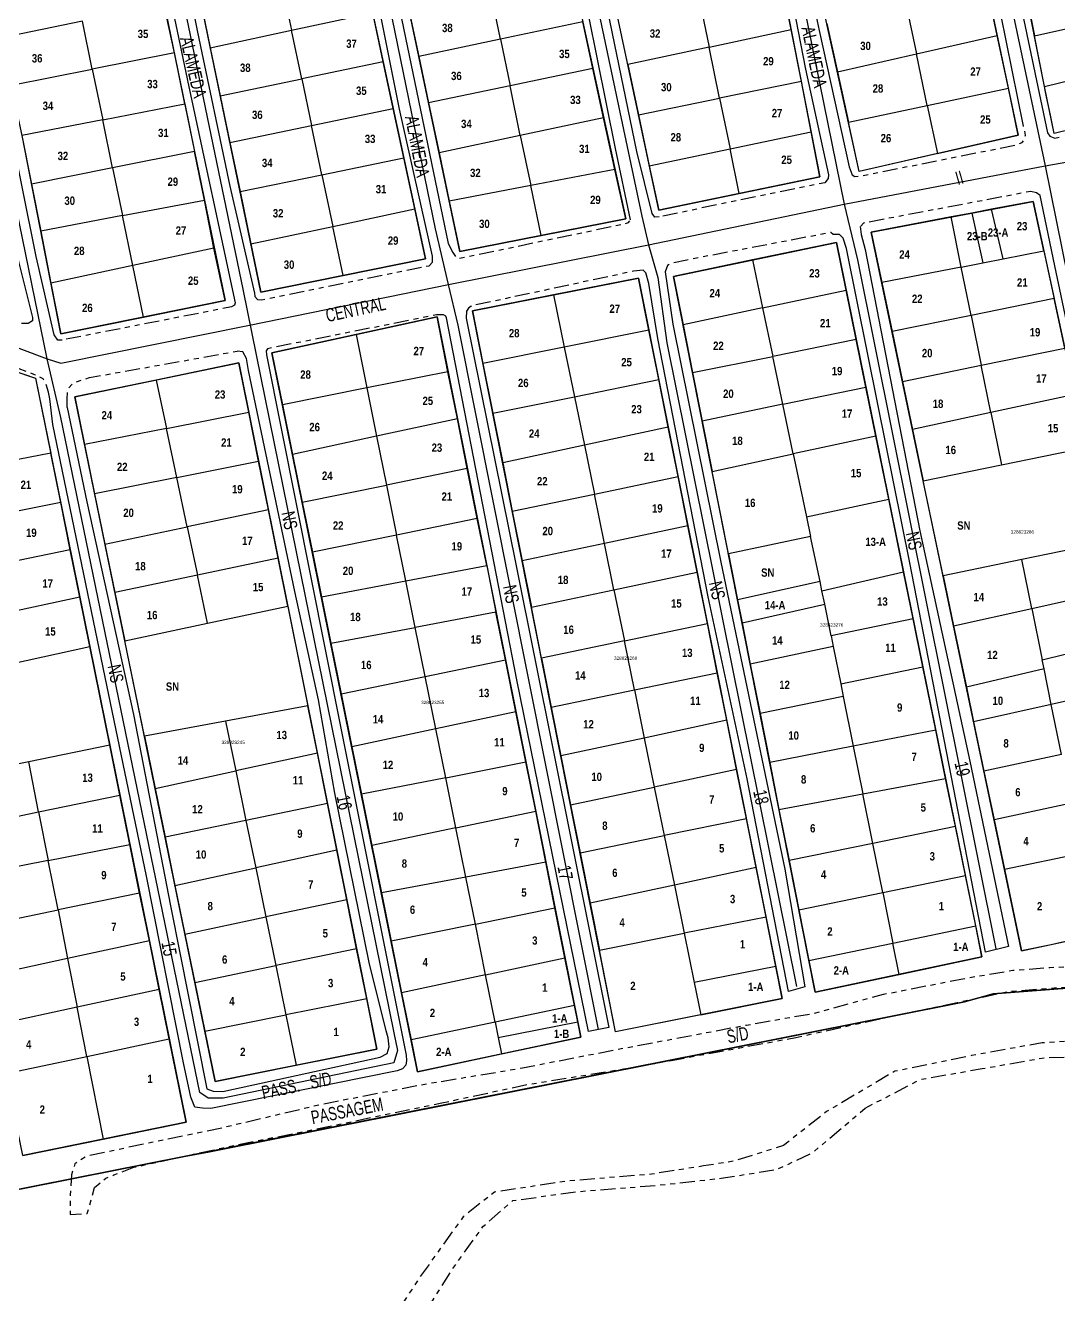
# Model space of a CAD drawing. Extents: x 205316 to 208372, y 4848714 to 4853250.
# Drawn here: x 206625.4 to 206936, y 4852137.1 to 4852518.7 of the extents above; entities that cross this region are included whole.
import ezdxf
from ezdxf.enums import TextEntityAlignment as Align

# ---------------------------------------------------------------- set-up
doc = ezdxf.new("R2010")
doc.units = 0
doc.header["$LTSCALE"] = 1.5
doc.header["$MEASUREMENT"] = 0
doc.linetypes.add('TRACO_25', pattern=[8, 3, -1, 1, -1, 1, -1])
for name, color, linetype in [('CD-MALHA-LOTES', 40, 'CONTINUOUS'), ('CD_TXT_QUADRA', 7, 'CONTINUOUS'), ('RU-QUADRAS', 6, 'CONTINUOUS'), ('SV-EIXO-RUA-N-PAV', 6, 'CONTINUOUS'), ('SV-EIXO-RUA-PAV', 20, 'CONTINUOUS'), ('SV-RUA-NAO-PAV-S-GUIA-C-GUIA', 7, 'CONTINUOUS'), ('SV-RUA-PAVIM-S-GUIA-C-GUIA', 7, 'CONTINUOUS'), ('SV-TXT-RUA-N-PAV-S-GUIA-C-GUIA', 7, 'CONTINUOUS'), ('SV-TXT-RUA-PAV-S-GUIA-C-GUIA', 7, 'CONTINUOUS'), ('Th_NmrPort', 7, 'CONTINUOUS')]:
    doc.layers.add(name, color=color, linetype=linetype)
doc.styles.add('ARIAL', font='arial.ttf')
doc.styles.add('ROMANS', font='arial.ttf', dxfattribs={"height": 0.2})
doc.styles.get("Standard").update_dxf_attribs({"font": 'swisscbo.ttf'})

msp = doc.modelspace()

# ---------------------------------------------------------------- linework, layer by layer
at = {"layer": 'CD-MALHA-LOTES', "linetype": 'Continuous'}
for p, q in [((206702.18, 4852532.32), (206705.38, 4852517.18)), ((206855.59, 4852517.44), (206852.59, 4852532.74)), ((206925.66, 4852530.98), (206928.75, 4852515.54)), ((206677.8, 4852527.23), (206680.98, 4852511.89)), ((206768.2, 4852514.49), (206765.1, 4852529.46)), ((206827.74, 4852527.5), (206830.91, 4852512.14)), ((206917.55, 4852515.64), (206914.65, 4852529.4)), ((206670.17, 4852510.36), (206667.01, 4852525.01)), ((206705.38, 4852517.18), (206729.79, 4852522.47)), ((206732.97, 4852507.68), (206729.79, 4852522.47)), ((206740.5, 4852524.26), (206743.65, 4852509.31)), ((206806.46, 4852506.89), (206803.18, 4852522.32)), ((206890.29, 4852524.27), (206893.27, 4852510.12)), ((206642.52, 4852519.91), (206618.26, 4852514.9)), ((206645.5, 4852505.48), (206642.52, 4852519.91)), ((206792.96, 4852519.73), (206768.2, 4852514.49)), ((206796.01, 4852505.69), (206792.96, 4852519.73)), ((206866.33, 4852519.23), (206869.51, 4852504.72)), ((206928.75, 4852515.54), (206953.23, 4852521.03)), ((206680.98, 4852511.89), (206705.38, 4852517.18)), ((206708.45, 4852502.59), (206705.38, 4852517.18)), ((206768.2, 4852514.49), (206743.65, 4852509.31)), ((206768.2, 4852514.49), (206771.09, 4852500.51)), ((206830.91, 4852512.14), (206855.59, 4852517.44)), ((206858.66, 4852501.75), (206855.59, 4852517.44)), ((206893.27, 4852510.12), (206917.55, 4852515.64)), ((206920.9, 4852499.79), (206917.55, 4852515.64)), ((206931.81, 4852500.3), (206928.75, 4852515.54)), ((206680.98, 4852511.89), (206683.96, 4852497.51)), ((206830.91, 4852512.14), (206806.46, 4852506.89)), ((206834.08, 4852496.76), (206830.91, 4852512.14)), ((206670.17, 4852510.36), (206645.5, 4852505.48)), ((206673.29, 4852495.11), (206670.17, 4852510.36)), ((206732.97, 4852507.68), (206708.45, 4852502.59)), ((206735.99, 4852493.66), (206732.97, 4852507.68)), ((206743.65, 4852509.31), (206746.58, 4852495.41)), ((206806.46, 4852506.89), (206809.66, 4852491.81)), ((206869.51, 4852504.72), (206893.27, 4852510.12)), ((206896.54, 4852494.59), (206893.27, 4852510.12)), ((206621.23, 4852500.67), (206645.5, 4852505.48)), ((206645.5, 4852505.48), (206648.63, 4852490.3)), ((206796.01, 4852505.69), (206771.09, 4852500.51)), ((206799.23, 4852490.88), (206796.01, 4852505.69)), ((206869.51, 4852504.72), (206872.84, 4852489.53)), ((206931.81, 4852500.3), (206955.51, 4852506.05)), ((206683.96, 4852497.51), (206708.45, 4852502.59)), ((206708.45, 4852502.59), (206711.41, 4852488.56)), ((206771.09, 4852500.51), (206746.58, 4852495.41)), ((206774.18, 4852485.54), (206771.09, 4852500.51)), ((206858.66, 4852501.75), (206834.08, 4852496.76)), ((206861.61, 4852486.7), (206858.66, 4852501.75)), ((206896.54, 4852494.59), (206920.9, 4852499.79)), ((206923.88, 4852485.66), (206920.9, 4852499.79)), ((206934.65, 4852486.12), (206931.81, 4852500.3)), ((206683.96, 4852497.51), (206686.87, 4852483.46)), ((206746.58, 4852495.41), (206749.75, 4852480.34)), ((206809.66, 4852491.81), (206834.08, 4852496.76)), ((206834.08, 4852496.76), (206837.22, 4852481.55)), ((206648.63, 4852490.3), (206673.29, 4852495.11)), ((206673.29, 4852495.11), (206676.23, 4852480.78)), ((206711.41, 4852488.56), (206735.99, 4852493.66)), ((206739.17, 4852478.84), (206735.99, 4852493.66)), ((206809.66, 4852491.81), (206812.94, 4852476.43)), ((206872.84, 4852489.53), (206896.54, 4852494.59)), ((206896.54, 4852494.59), (206899.59, 4852480.11)), ((206648.63, 4852490.3), (206624.33, 4852485.56)), ((206651.61, 4852475.85), (206648.63, 4852490.3)), ((206686.87, 4852483.46), (206711.41, 4852488.56)), ((206714.53, 4852473.76), (206711.41, 4852488.56)), ((206799.23, 4852490.88), (206774.18, 4852485.54)), ((206802.61, 4852475.36), (206799.23, 4852490.88)), ((206876.08, 4852474.74), (206872.84, 4852489.53)), ((206955.55, 4852491.26), (206934.65, 4852486.12)), ((206624.33, 4852485.56), (206627.23, 4852470.96)), ((206774.18, 4852485.54), (206749.75, 4852480.34)), ((206774.18, 4852485.54), (206777.29, 4852470.5)), ((206837.22, 4852481.55), (206861.61, 4852486.7)), ((206864.27, 4852473.15), (206861.61, 4852486.7)), ((206899.59, 4852480.11), (206923.88, 4852485.66)), ((206676.23, 4852480.78), (206651.61, 4852475.85)), ((206679.23, 4852466.15), (206676.23, 4852480.78)), ((206686.87, 4852483.46), (206689.93, 4852468.68)), ((206749.75, 4852480.34), (206752.82, 4852465.79)), ((206812.94, 4852476.43), (206837.22, 4852481.55)), ((206839.98, 4852468.12), (206837.22, 4852481.55)), ((206899.59, 4852480.11), (206876.08, 4852474.74)), ((206714.53, 4852473.76), (206739.17, 4852478.84)), ((206742.48, 4852463.47), (206739.17, 4852478.84)), ((206812.94, 4852476.43), (206815.77, 4852463.1)), ((206651.61, 4852475.85), (206627.23, 4852470.96)), ((206651.61, 4852475.85), (206654.58, 4852461.45)), ((206689.93, 4852468.68), (206714.53, 4852473.76)), ((206714.53, 4852473.76), (206717.81, 4852458.2)), ((206802.61, 4852475.36), (206777.29, 4852470.5)), ((206805.85, 4852460.46), (206802.61, 4852475.36)), ((206839.98, 4852468.12), (206864.27, 4852473.15)), ((206627.23, 4852470.96), (206630.01, 4852456.77)), ((206689.93, 4852468.68), (206693.19, 4852452.94)), ((206777.29, 4852470.5), (206752.82, 4852465.79)), ((206780.4, 4852455.45), (206777.29, 4852470.5)), ((206654.58, 4852461.45), (206679.23, 4852466.15)), ((206682.08, 4852451.72), (206679.23, 4852466.15)), ((206752.82, 4852465.79), (206756.01, 4852450.65)), ((206815.77, 4852463.1), (206839.98, 4852468.12)), ((206928.38, 4852465.74), (206915.85, 4852463.37)), ((206931.58, 4852450.86), (206928.38, 4852465.74)), ((206654.58, 4852461.45), (206630.01, 4852456.77)), ((206657.67, 4852446.5), (206654.58, 4852461.45)), ((206717.81, 4852458.2), (206742.48, 4852463.47)), ((206745.7, 4852448.51), (206742.48, 4852463.47)), ((206903.67, 4852461.06), (206879.68, 4852456.51)), ((206909.9, 4852462.24), (206903.67, 4852461.06)), ((206906.74, 4852445.99), (206903.67, 4852461.06)), ((206915.85, 4852463.37), (206909.9, 4852462.24)), ((206909.9, 4852462.24), (206913.25, 4852447.27)), ((206919.36, 4852448.47), (206915.85, 4852463.37)), ((206693.19, 4852452.94), (206717.81, 4852458.2)), ((206720.91, 4852443.46), (206717.81, 4852458.2)), ((206780.4, 4852455.45), (206805.85, 4852460.46)), ((206630.01, 4852456.77), (206633.06, 4852441.17)), ((206756.01, 4852450.65), (206780.4, 4852455.45)), ((206869.24, 4852453.38), (206843.97, 4852448.14)), ((206872.15, 4852439.08), (206869.24, 4852453.38)), ((206879.68, 4852456.51), (206882.86, 4852441.31)), ((206682.08, 4852451.72), (206657.67, 4852446.5)), ((206685.42, 4852435.94), (206682.08, 4852451.72)), ((206693.19, 4852452.94), (206696.2, 4852438.43)), ((206919.36, 4852448.47), (206931.58, 4852450.86)), ((206931.58, 4852450.86), (206934.66, 4852436.55)), ((206657.67, 4852446.5), (206633.06, 4852441.17)), ((206660.88, 4852430.96), (206657.67, 4852446.5)), ((206720.91, 4852443.46), (206745.7, 4852448.51)), ((206843.97, 4852448.14), (206820.23, 4852443.21)), ((206843.97, 4852448.14), (206847, 4852433.72)), ((206906.74, 4852445.99), (206882.86, 4852441.31)), ((206906.74, 4852445.99), (206913.25, 4852447.27)), ((206909.69, 4852431.48), (206906.74, 4852445.99)), ((206913.25, 4852447.27), (206919.36, 4852448.47)), ((206696.2, 4852438.43), (206720.91, 4852443.46)), ((206809.68, 4852442.66), (206784.18, 4852437.66)), ((206812.81, 4852426.99), (206809.68, 4852442.66)), ((206820.23, 4852443.21), (206823.11, 4852428.63)), ((206633.06, 4852441.17), (206636.04, 4852425.93)), ((206847, 4852433.72), (206872.15, 4852439.08)), ((206875.18, 4852424.19), (206872.15, 4852439.08)), ((206882.86, 4852441.31), (206885.92, 4852426.65)), ((206660.88, 4852430.96), (206685.42, 4852435.94)), ((206784.18, 4852437.66), (206759.8, 4852432.88)), ((206784.18, 4852437.66), (206787.4, 4852421.92)), ((206934.66, 4852436.55), (206909.69, 4852431.48)), ((206937.87, 4852421.62), (206934.66, 4852436.55)), ((206636.04, 4852425.93), (206660.88, 4852430.96)), ((206749.14, 4852431.01), (206724.79, 4852425.7)), ((206752.43, 4852414.53), (206749.14, 4852431.01)), ((206759.8, 4852432.88), (206762.95, 4852417.04)), ((206847, 4852433.72), (206823.11, 4852428.63)), ((206847, 4852433.72), (206850.06, 4852419.14)), ((206909.69, 4852431.48), (206885.92, 4852426.65)), ((206909.69, 4852431.48), (206912.75, 4852416.46)), ((206812.81, 4852426.99), (206787.4, 4852421.92)), ((206815.77, 4852412.17), (206812.81, 4852426.99)), ((206823.11, 4852428.63), (206825.95, 4852414.29)), ((206885.92, 4852426.65), (206889.07, 4852411.6)), ((206724.79, 4852425.7), (206699.5, 4852420.18)), ((206724.79, 4852425.7), (206728.04, 4852409.66)), ((206875.18, 4852424.19), (206850.06, 4852419.14)), ((206878.09, 4852409.92), (206875.18, 4852424.19)), ((206601.03, 4852421.83), (206628.45, 4852412.57)), ((206699.5, 4852420.18), (206702.66, 4852404.59)), ((206787.4, 4852421.92), (206762.95, 4852417.04)), ((206787.4, 4852421.92), (206790.45, 4852407.02)), ((206825.95, 4852414.29), (206850.06, 4852419.14)), ((206853.09, 4852404.73), (206850.06, 4852419.14)), ((206912.75, 4852416.46), (206937.87, 4852421.62)), ((206689.56, 4852417.2), (206664.73, 4852412.04)), ((206692.54, 4852402.37), (206689.56, 4852417.2)), ((206762.95, 4852417.04), (206765.93, 4852402.03)), ((206889.07, 4852411.6), (206912.75, 4852416.46)), ((206915.64, 4852402.26), (206912.75, 4852416.46)), ((206628.45, 4852412.57), (206633, 4852390.08)), ((206664.73, 4852412.04), (206640.21, 4852406.94)), ((206664.73, 4852412.04), (206667.79, 4852397.51)), ((206752.43, 4852414.53), (206728.04, 4852409.66)), ((206755.26, 4852400.32), (206752.43, 4852414.53)), ((206790.45, 4852407.02), (206815.77, 4852412.17)), ((206818.63, 4852397.86), (206815.77, 4852412.17)), ((206825.95, 4852414.29), (206828.84, 4852399.69)), ((206889.07, 4852411.6), (206892.09, 4852397.15)), ((206728.04, 4852409.66), (206702.66, 4852404.59)), ((206728.04, 4852409.66), (206730.98, 4852395.12)), ((206853.09, 4852404.73), (206878.09, 4852409.92)), ((206881.09, 4852395.18), (206878.09, 4852409.92)), ((206940.86, 4852407.73), (206915.64, 4852402.26)), ((206640.21, 4852406.94), (206643.14, 4852392.66)), ((206702.66, 4852404.59), (206705.68, 4852389.69)), ((206765.93, 4852402.03), (206790.45, 4852407.02)), ((206790.45, 4852407.02), (206793.44, 4852392.43)), ((206853.09, 4852404.73), (206828.84, 4852399.69)), ((206856.23, 4852389.8), (206853.09, 4852404.73)), ((206667.79, 4852397.51), (206692.54, 4852402.37)), ((206695.5, 4852387.64), (206692.54, 4852402.37)), ((206755.26, 4852400.32), (206730.98, 4852395.12)), ((206758.24, 4852385.39), (206755.26, 4852400.32)), ((206765.93, 4852402.03), (206768.88, 4852387.13)), ((206915.64, 4852402.26), (206892.09, 4852397.15)), ((206915.64, 4852402.26), (206918.84, 4852386.54)), ((206667.79, 4852397.51), (206643.14, 4852392.66)), ((206670.91, 4852382.72), (206667.79, 4852397.51)), ((206818.63, 4852397.86), (206793.44, 4852392.43)), ((206821.59, 4852383.01), (206818.63, 4852397.86)), ((206828.84, 4852399.69), (206831.84, 4852384.52)), ((206892.09, 4852397.15), (206895.32, 4852381.71)), ((206643.14, 4852392.66), (206646.19, 4852377.78)), ((206730.98, 4852395.12), (206705.68, 4852389.69)), ((206730.98, 4852395.12), (206733.95, 4852380.46)), ((206793.44, 4852392.43), (206768.88, 4852387.13)), ((206793.44, 4852392.43), (206796.44, 4852377.75)), ((206881.09, 4852395.18), (206856.23, 4852389.8)), ((206884.95, 4852376.23), (206881.09, 4852395.18)), ((206633, 4852390.08), (206608.53, 4852385.25)), ((206636, 4852375.21), (206633, 4852390.08)), ((206705.68, 4852389.69), (206708.59, 4852375.32)), ((206831.84, 4852384.52), (206856.23, 4852389.8)), ((206856.23, 4852389.8), (206860.2, 4852370.88)), ((206918.84, 4852386.54), (206944.29, 4852391.77)), ((206670.91, 4852382.72), (206695.5, 4852387.64)), ((206698.43, 4852373.06), (206695.5, 4852387.64)), ((206758.24, 4852385.39), (206733.95, 4852380.46)), ((206761.24, 4852370.36), (206758.24, 4852385.39)), ((206768.88, 4852387.13), (206771.77, 4852372.59)), ((206836.74, 4852359.78), (206831.84, 4852384.52)), ((206895.32, 4852381.71), (206918.84, 4852386.54)), ((206670.91, 4852382.72), (206646.19, 4852377.78)), ((206674.03, 4852367.93), (206670.91, 4852382.72)), ((206796.44, 4852377.75), (206821.59, 4852383.01)), ((206824.54, 4852368.24), (206821.59, 4852383.01)), ((206901.27, 4852353.22), (206895.32, 4852381.71)), ((206646.19, 4852377.78), (206649.28, 4852362.73)), ((206708.59, 4852375.32), (206733.95, 4852380.46)), ((206733.95, 4852380.46), (206736.99, 4852365.42)), ((206771.77, 4852372.59), (206796.44, 4852377.75)), ((206799.47, 4852362.94), (206796.44, 4852377.75)), ((206636, 4852375.21), (206611.59, 4852370.35)), ((206638.89, 4852360.94), (206636, 4852375.21)), ((206708.59, 4852375.32), (206711.65, 4852360.25)), ((206860.2, 4852370.88), (206884.95, 4852376.23)), ((206889.41, 4852354.34), (206884.95, 4852376.23)), ((206698.43, 4852373.06), (206674.03, 4852367.93)), ((206701.37, 4852358.46), (206698.43, 4852373.06)), ((206761.24, 4852370.36), (206736.99, 4852365.42)), ((206764.06, 4852356.27), (206761.24, 4852370.36)), ((206771.77, 4852372.59), (206774.73, 4852357.71)), ((206860.2, 4852370.88), (206861.44, 4852364.99)), ((206649.28, 4852362.73), (206674.03, 4852367.93)), ((206674.03, 4852367.93), (206677.1, 4852353.36)), ((206824.54, 4852368.24), (206799.47, 4852362.94)), ((206827.34, 4852354.23), (206824.54, 4852368.24)), ((206649.28, 4852362.73), (206652.28, 4852348.13)), ((206736.99, 4852365.42), (206711.65, 4852360.25)), ((206739.78, 4852351.65), (206736.99, 4852365.42)), ((206799.47, 4852362.94), (206774.73, 4852357.71)), ((206802.33, 4852348.98), (206799.47, 4852362.94)), ((206861.44, 4852364.99), (206836.74, 4852359.78)), ((206864.28, 4852351.49), (206861.44, 4852364.99)), ((206950.42, 4852363.28), (206924.94, 4852358.06)), ((206638.89, 4852360.94), (206614.52, 4852356.03)), ((206641.76, 4852346.72), (206638.89, 4852360.94)), ((206701.37, 4852358.46), (206677.1, 4852353.36)), ((206704.27, 4852344.06), (206701.37, 4852358.46)), ((206711.65, 4852360.25), (206714.37, 4852346.82)), ((206836.74, 4852359.78), (206839.46, 4852345.99)), ((206924.94, 4852358.06), (206901.27, 4852353.22)), ((206927.93, 4852343.39), (206924.94, 4852358.06)), ((206739.78, 4852351.65), (206764.06, 4852356.27)), ((206764.06, 4852356.27), (206766.86, 4852342.22)), ((206774.73, 4852357.71), (206777.49, 4852343.77)), ((206802.33, 4852348.98), (206827.34, 4852354.23)), ((206830.41, 4852338.87), (206827.34, 4852354.23)), ((206864.87, 4852348.67), (206889.41, 4852354.34)), ((206892.28, 4852340.25), (206889.41, 4852354.34)), ((206677.1, 4852353.36), (206652.28, 4852348.13)), ((206680.15, 4852338.9), (206677.1, 4852353.36)), ((206714.37, 4852346.82), (206739.78, 4852351.65)), ((206742.61, 4852337.67), (206739.78, 4852351.65)), ((206864.28, 4852351.49), (206839.46, 4852345.99)), ((206864.87, 4852348.67), (206864.28, 4852351.49)), ((206901.27, 4852353.22), (206904.42, 4852338.18)), ((206641.76, 4852346.72), (206617.49, 4852341.56)), ((206644.76, 4852331.89), (206641.76, 4852346.72)), ((206652.28, 4852348.13), (206655.26, 4852333.58)), ((206714.37, 4852346.82), (206717.19, 4852332.9)), ((206777.49, 4852343.77), (206802.33, 4852348.98)), ((206802.33, 4852348.98), (206805.46, 4852333.66)), ((206865.68, 4852344.63), (206864.87, 4852348.67)), ((206927.93, 4852343.39), (206953.48, 4852349.05)), ((206680.15, 4852338.9), (206704.27, 4852344.06)), ((206704.27, 4852344.06), (206710.29, 4852314.1)), ((206780.54, 4852328.45), (206777.49, 4852343.77)), ((206839.46, 4852345.99), (206840.84, 4852339.02)), ((206840.84, 4852339.02), (206865.68, 4852344.63)), ((206867.59, 4852335.17), (206865.68, 4852344.63)), ((206904.42, 4852338.18), (206927.93, 4852343.39)), ((206927.93, 4852343.39), (206931.07, 4852327.94)), ((206655.26, 4852333.58), (206680.15, 4852338.9)), ((206766.86, 4852342.22), (206742.61, 4852337.67)), ((206769.71, 4852327.95), (206766.86, 4852342.22)), ((206805.46, 4852333.66), (206830.41, 4852338.87)), ((206833.38, 4852323.97), (206830.41, 4852338.87)), ((206840.84, 4852339.02), (206843.29, 4852326.64)), ((206892.28, 4852340.25), (206867.59, 4852335.17)), ((206895.21, 4852325.85), (206892.28, 4852340.25)), ((206717.19, 4852332.9), (206742.61, 4852337.67)), ((206745.59, 4852322.92), (206742.61, 4852337.67)), ((206867.59, 4852335.17), (206868.23, 4852331.97)), ((206904.42, 4852338.18), (206908.28, 4852319.67)), ((206620.56, 4852326.59), (206644.76, 4852331.89)), ((206650.75, 4852302.26), (206644.76, 4852331.89)), ((206661.14, 4852304.92), (206655.26, 4852333.58)), ((206717.19, 4852332.9), (206720.28, 4852317.65)), ((206805.46, 4852333.66), (206780.54, 4852328.45)), ((206808.49, 4852318.86), (206805.46, 4852333.66)), ((206868.23, 4852331.97), (206843.29, 4852326.64)), ((206868.23, 4852331.97), (206870.5, 4852320.67)), ((206931.07, 4852327.94), (206956.58, 4852334.14)), ((206745.59, 4852322.92), (206769.71, 4852327.95)), ((206772.83, 4852312.29), (206769.71, 4852327.95)), ((206780.54, 4852328.45), (206783.46, 4852313.72)), ((206931.63, 4852325.19), (206931.07, 4852327.94)), ((206808.49, 4852318.86), (206833.38, 4852323.97)), ((206836.23, 4852309.73), (206833.38, 4852323.97)), ((206843.29, 4852326.64), (206846.24, 4852311.75)), ((206870.5, 4852320.67), (206895.21, 4852325.85)), ((206899.09, 4852306.78), (206895.21, 4852325.85)), ((206931.63, 4852325.19), (206908.28, 4852319.67)), ((206933.81, 4852314.5), (206931.63, 4852325.19)), ((206720.28, 4852317.65), (206745.59, 4852322.92)), ((206748.78, 4852307.17), (206745.59, 4852322.92)), ((206870.5, 4852320.67), (206871.26, 4852316.93)), ((206908.28, 4852319.67), (206910.46, 4852309.27)), ((206720.28, 4852317.65), (206723.5, 4852301.78)), ((206783.46, 4852313.72), (206808.49, 4852318.86)), ((206808.49, 4852318.86), (206811.45, 4852304.41)), ((206871.26, 4852316.93), (206846.24, 4852311.75)), ((206871.26, 4852316.93), (206874.27, 4852301.96)), ((206955.79, 4852319.41), (206933.81, 4852314.5)), ((206710.29, 4852314.1), (206685.58, 4852309.48)), ((206713.16, 4852299.82), (206710.29, 4852314.1)), ((206772.83, 4852312.29), (206748.78, 4852307.17)), ((206775.84, 4852297.21), (206772.83, 4852312.29)), ((206783.46, 4852313.72), (206786.38, 4852299.03)), ((206933.81, 4852314.5), (206910.46, 4852309.27)), ((206936.87, 4852299.43), (206933.81, 4852314.5)), ((206685.58, 4852309.48), (206661.14, 4852304.92)), ((206685.58, 4852309.48), (206688.65, 4852294.5)), ((206836.23, 4852309.73), (206811.45, 4852304.41)), ((206839.19, 4852294.93), (206836.23, 4852309.73)), ((206846.24, 4852311.75), (206849.14, 4852297.08)), ((206910.46, 4852309.27), (206913.56, 4852294.43)), ((206661.14, 4852304.92), (206664.36, 4852289.23)), ((206748.78, 4852307.17), (206723.5, 4852301.78)), ((206751.75, 4852292.49), (206748.78, 4852307.17)), ((206811.45, 4852304.41), (206786.38, 4852299.03)), ((206811.45, 4852304.41), (206814.46, 4852289.68)), ((206899.09, 4852306.78), (206874.27, 4852301.96)), ((206902.05, 4852292.24), (206899.09, 4852306.78)), ((206650.75, 4852302.26), (206626.4, 4852297.25)), ((206653.79, 4852287.23), (206650.75, 4852302.26)), ((206723.5, 4852301.78), (206726.39, 4852287.52)), ((206874.27, 4852301.96), (206849.14, 4852297.08)), ((206874.27, 4852301.96), (206877.16, 4852287.6)), ((206626.4, 4852297.25), (206601.31, 4852292.09)), ((206629.37, 4852282.21), (206626.4, 4852297.25)), ((206713.16, 4852299.82), (206688.65, 4852294.5)), ((206716.19, 4852284.77), (206713.16, 4852299.82)), ((206751.75, 4852292.49), (206775.84, 4852297.21)), ((206778.79, 4852282.44), (206775.84, 4852297.21)), ((206786.38, 4852299.03), (206789.29, 4852284.35)), ((206849.14, 4852297.08), (206851.94, 4852282.9)), ((206936.87, 4852299.43), (206913.56, 4852294.43)), ((206664.36, 4852289.23), (206688.65, 4852294.5)), ((206688.65, 4852294.5), (206691.7, 4852279.65)), ((206839.19, 4852294.93), (206814.46, 4852289.68)), ((206842.14, 4852280.15), (206839.19, 4852294.93)), ((206913.56, 4852294.43), (206916.62, 4852279.81)), ((206664.36, 4852289.23), (206667.37, 4852274.56)), ((206751.75, 4852292.49), (206726.39, 4852287.52)), ((206754.8, 4852277.42), (206751.75, 4852292.49)), ((206789.29, 4852284.35), (206814.46, 4852289.68)), ((206814.46, 4852289.68), (206817.44, 4852275.1)), ((206877.16, 4852287.6), (206902.05, 4852292.24)), ((206905, 4852277.78), (206902.05, 4852292.24)), ((206629.37, 4852282.21), (206653.79, 4852287.23)), ((206656.79, 4852272.39), (206653.79, 4852287.23)), ((206726.39, 4852287.52), (206729.51, 4852272.14)), ((206851.94, 4852282.9), (206877.16, 4852287.6)), ((206880.15, 4852272.72), (206877.16, 4852287.6)), ((206604.41, 4852277.08), (206629.37, 4852282.21)), ((206629.37, 4852282.21), (206632.26, 4852267.56)), ((206716.19, 4852284.77), (206691.7, 4852279.65)), ((206719.02, 4852270.7), (206716.19, 4852284.77)), ((206754.8, 4852277.42), (206778.79, 4852282.44)), ((206781.86, 4852267.08), (206778.79, 4852282.44)), ((206789.29, 4852284.35), (206792.16, 4852269.92)), ((206851.94, 4852282.9), (206854.97, 4852267.6)), ((206939.85, 4852284.83), (206916.62, 4852279.81)), ((206691.7, 4852279.65), (206667.37, 4852274.56)), ((206691.7, 4852279.65), (206694.64, 4852265.36)), ((206842.14, 4852280.15), (206817.44, 4852275.1)), ((206845.07, 4852265.46), (206842.14, 4852280.15)), ((206905, 4852277.78), (206880.15, 4852272.72)), ((206907.99, 4852263.08), (206905, 4852277.78)), ((206916.62, 4852279.81), (206919.72, 4852264.94)), ((206667.37, 4852274.56), (206670.35, 4852260.04)), ((206754.8, 4852277.42), (206729.51, 4852272.14)), ((206757.8, 4852262.61), (206754.8, 4852277.42)), ((206792.16, 4852269.92), (206817.44, 4852275.1)), ((206817.44, 4852275.1), (206820.5, 4852260.18)), ((206632.26, 4852267.56), (206656.79, 4852272.39)), ((206659.73, 4852257.81), (206656.79, 4852272.39)), ((206719.02, 4852270.7), (206694.64, 4852265.36)), ((206722.01, 4852255.78), (206719.02, 4852270.7)), ((206729.51, 4852272.14), (206732.4, 4852257.89)), ((206880.15, 4852272.72), (206854.97, 4852267.6)), ((206883.13, 4852257.94), (206880.15, 4852272.72)), ((206632.26, 4852267.56), (206607.38, 4852262.67)), ((206635.19, 4852252.74), (206632.26, 4852267.56)), ((206781.86, 4852267.08), (206757.8, 4852262.61)), ((206784.6, 4852253.34), (206781.86, 4852267.08)), ((206792.16, 4852269.92), (206795.17, 4852254.75)), ((206854.97, 4852267.6), (206857.91, 4852252.74)), ((206919.72, 4852264.94), (206942.9, 4852269.8)), ((206670.35, 4852260.04), (206694.64, 4852265.36)), ((206694.64, 4852265.36), (206697.67, 4852250.63)), ((206757.8, 4852262.61), (206732.4, 4852257.89)), ((206760.66, 4852248.48), (206757.8, 4852262.61)), ((206845.07, 4852265.46), (206820.5, 4852260.18)), ((206848.05, 4852250.57), (206845.07, 4852265.46)), ((206883.13, 4852257.94), (206907.99, 4852263.08)), ((206911.08, 4852247.92), (206907.99, 4852263.08)), ((206919.72, 4852264.94), (206924.85, 4852240.42)), ((206670.35, 4852260.04), (206673.34, 4852245.48)), ((206820.5, 4852260.18), (206795.17, 4852254.75)), ((206820.5, 4852260.18), (206823.46, 4852245.71)), ((206659.73, 4852257.81), (206635.19, 4852252.74)), ((206662.65, 4852243.39), (206659.73, 4852257.81)), ((206722.01, 4852255.78), (206697.67, 4852250.63)), ((206724.97, 4852241.06), (206722.01, 4852255.78)), ((206732.4, 4852257.89), (206735.35, 4852243.34)), ((206857.91, 4852252.74), (206883.13, 4852257.94)), ((206883.13, 4852257.94), (206886.18, 4852242.78)), ((206610.48, 4852247.64), (206635.19, 4852252.74)), ((206635.19, 4852252.74), (206638.08, 4852238.08)), ((206760.66, 4852248.48), (206784.6, 4852253.34)), ((206787.59, 4852238.32), (206784.6, 4852253.34)), ((206795.17, 4852254.75), (206797.96, 4852240.68)), ((206857.91, 4852252.74), (206860.91, 4852237.56)), ((206673.34, 4852245.48), (206697.67, 4852250.63)), ((206697.67, 4852250.63), (206700.67, 4852236)), ((206760.66, 4852248.48), (206735.35, 4852243.34)), ((206763.75, 4852233.21), (206760.66, 4852248.48)), ((206848.05, 4852250.57), (206823.46, 4852245.71)), ((206851.01, 4852235.73), (206848.05, 4852250.57)), ((206886.18, 4852242.78), (206911.08, 4852247.92)), ((206912.97, 4852238.62), (206911.08, 4852247.92)), ((206662.65, 4852243.39), (206638.08, 4852238.08)), ((206665.6, 4852228.81), (206662.65, 4852243.39)), ((206673.34, 4852245.48), (206676.33, 4852230.92)), ((206735.35, 4852243.34), (206738.5, 4852227.8)), ((206797.96, 4852240.68), (206823.46, 4852245.71)), ((206823.46, 4852245.71), (206826.49, 4852230.89)), ((206924.85, 4852240.42), (206947.88, 4852245.35)), ((206724.97, 4852241.06), (206700.67, 4852236)), ((206728, 4852225.99), (206724.97, 4852241.06)), ((206802.84, 4852216.12), (206797.96, 4852240.68)), ((206860.91, 4852237.56), (206886.18, 4852242.78)), ((206888.07, 4852233.36), (206886.18, 4852242.78)), ((206638.08, 4852238.08), (206613.55, 4852232.78)), ((206638.08, 4852238.08), (206640.97, 4852223.46)), ((206676.33, 4852230.92), (206700.67, 4852236)), ((206700.67, 4852236), (206703.72, 4852221.16)), ((206763.75, 4852233.21), (206787.59, 4852238.32)), ((206790.45, 4852224.03), (206787.59, 4852238.32)), ((206851.01, 4852235.73), (206826.49, 4852230.89)), ((206852.94, 4852226.06), (206851.01, 4852235.73)), ((206860.91, 4852237.56), (206862.8, 4852228.02)), ((206888.07, 4852233.36), (206912.97, 4852238.62)), ((206763.75, 4852233.21), (206738.5, 4852227.8)), ((206766.62, 4852218.98), (206763.75, 4852233.21)), ((206862.8, 4852228.02), (206888.07, 4852233.36)), ((206665.6, 4852228.81), (206640.97, 4852223.46)), ((206668.61, 4852213.93), (206665.6, 4852228.81)), ((206676.33, 4852230.92), (206679.32, 4852216.32)), ((206826.49, 4852230.89), (206828.47, 4852221.21)), ((206955.52, 4852230.53), (206916.37, 4852227.49)), ((206907.76, 4852225.1), (206611.27, 4852166.36)), ((206728, 4852225.99), (206703.72, 4852221.16)), ((206731.04, 4852210.89), (206728, 4852225.99)), ((206738.5, 4852227.8), (206741.37, 4852213.64)), ((206828.47, 4852221.21), (206852.94, 4852226.06)), ((206916.37, 4852227.49), (206907.76, 4852225.1)), ((206640.97, 4852223.46), (206616.56, 4852218.17)), ((206643.88, 4852208.7), (206640.97, 4852223.46)), ((206679.32, 4852216.32), (206703.72, 4852221.16)), ((206703.72, 4852221.16), (206706.83, 4852206.03)), ((206790.45, 4852224.03), (206766.62, 4852218.98)), ((206791.44, 4852219.07), (206790.45, 4852224.03)), ((206828.47, 4852221.21), (206802.84, 4852216.12)), ((206766.62, 4852218.98), (206741.37, 4852213.64)), ((206766.62, 4852218.98), (206767.56, 4852214.36)), ((206767.56, 4852214.36), (206791.44, 4852219.07)), ((206792.36, 4852214.44), (206791.44, 4852219.07)), ((206643.88, 4852208.7), (206668.61, 4852213.93)), ((206673.67, 4852188.88), (206668.61, 4852213.93)), ((206679.32, 4852216.32), (206682.44, 4852201.13)), ((206741.37, 4852213.64), (206743.3, 4852204.1)), ((206767.56, 4852214.36), (206768.56, 4852209.42)), ((206768.56, 4852209.42), (206792.36, 4852214.44)), ((206706.83, 4852206.03), (206731.04, 4852210.89)), ((206743.3, 4852204.1), (206768.56, 4852209.42)), ((206619.57, 4852203.57), (206643.88, 4852208.7)), ((206643.88, 4852208.7), (206648.79, 4852183.84)), ((206682.44, 4852201.13), (206706.83, 4852206.03)), ((206648.79, 4852183.84), (206673.67, 4852188.88)), ((206624.65, 4852178.95), (206648.79, 4852183.84))]:
    msp.add_line(p, q, dxfattribs=at)
at = {"layer": 'RU-QUADRAS', "linetype": 'Continuous'}
for points in [[(206899.45, 4852663.61), (206948.55, 4852673.34), (206955.59, 4852638.64), (206962.93, 4852600.2), (206965.82, 4852586.09), (206982.52, 4852496.82), (206955.55, 4852491.26), (206934.65, 4852486.12, -0.001841)], [(206718.6, 4852626.71), (206768.24, 4852637.05), (206782.59, 4852567.4), (206805.85, 4852460.46), (206756.01, 4852450.65), (206731.39, 4852567.52, -0.008136)], [(206599.44, 4852603.89), (206649.55, 4852613.4), (206658.34, 4852567.52), (206685.42, 4852435.94), (206636.04, 4852425.93), (206624.37, 4852485.59, 0.003337)], [(206879.68, 4852456.51), (206928.38, 4852465.74), (206955.59, 4852339.21), (206972.3, 4852250.8, -0.006367), (206924.85, 4852240.42)]]:
    msp.add_lwpolyline(points, format="xyb", close=True, dxfattribs=at)
for points in [[(206838.43, 4852651.62), (206888.63, 4852661.46), (206902.85, 4852588.18), (206906.64, 4852567.36), (206923.88, 4852485.66), (206876.08, 4852474.74), (206855.8, 4852567.27)], [(206779.03, 4852638.12), (206829.39, 4852649.28), (206841.53, 4852590.66), (206845.75, 4852567.63), (206864.27, 4852473.15), (206815.77, 4852463.1), (206793.54, 4852567.63), (206787.49, 4852594.66)], [(206659.66, 4852615.18), (206708.09, 4852625.68), (206720.12, 4852567.4), (206745.7, 4852448.51), (206696.2, 4852438.43)], [(206820.23, 4852443.21), (206869.24, 4852453.38), (206912.97, 4852238.62), (206862.8, 4852228.02)], [(206759.8, 4852432.88), (206809.68, 4852442.66), (206852.94, 4852226.06), (206802.84, 4852216.12)], [(206572.57, 4852431.43), (206628.45, 4852412.57), (206673.67, 4852188.88), (206624.65, 4852178.95)], [(206699.5, 4852420.18), (206749.14, 4852431.01), (206792.36, 4852214.44), (206743.3, 4852204.1)], [(206640.21, 4852406.94), (206689.56, 4852417.2), (206731.04, 4852210.89), (206682.44, 4852201.13)]]:
    msp.add_lwpolyline(points, close=True, dxfattribs=at)
msp.add_lwpolyline([(206423.29, 4852129.49, 0.000953), (206907.76, 4852225.1), (206916.37, 4852227.49), (206955.52, 4852230.53), (206982.87, 4852231.91), (207000.13, 4852234.7), (207054.17, 4852242.43), (207111.38, 4852250.2), (207164.77, 4852265.63), (207200.01, 4852271.23), (207215.44, 4852271.53), (207286.47, 4852202.93), (207305.29, 4852204.06), (207351.84, 4852214.84)], format="xyb", dxfattribs=at)
at = {"layer": 'SV-EIXO-RUA-N-PAV', "flags": 128}
msp.add_lwpolyline([(206345.93, 4852567.52), (206350.49, 4852549), (206353.06, 4852532.4), (206355.43, 4852520.48), (206356.22, 4852519.01), (206361.14, 4852516.66), (206369.21, 4852513.7), (206375.67, 4852511.42), (206423.88, 4852494.29), (206429.56, 4852492.47), (206457.49, 4852483.53), (206462.93, 4852481.5), (206497.38, 4852468.74), (206548.13, 4852449.76), (206565.25, 4852443.44), (206631.92, 4852418.44), (206636.05, 4852417.13), (206692.79, 4852428.56), (206752.62, 4852440.76), (206812.74, 4852452.67), (206871.53, 4852464.87), (206931.95, 4852476.48), (206955.59, 4852480.65)], dxfattribs=at)
at = {"layer": 'SV-EIXO-RUA-PAV', "flags": 128}
for points in [[(206664.24, 4852567.51), (206690.71, 4852439.33), (206736.13, 4852215.74), (206737.25, 4852210.42), (206736.13, 4852206.77), (206684.82, 4852196.12), (206680.33, 4852196.12), (206677.81, 4852197.8), (206636.04, 4852400.78), (206631.92, 4852418.44), (206601.39, 4852567.51)], [(206797.69, 4852216.81), (206755.53, 4852428.52), (206752.62, 4852440.76), (206748.68, 4852457.5), (206726.08, 4852567.51)], [(206788.21, 4852567.51), (206810.73, 4852461.32), (206812.74, 4852452.67), (206815.47, 4852442.88), (206818.24, 4852423.25), (206857.23, 4852229.72)], [(206850.71, 4852567.51), (206871.53, 4852464.87), (206875.55, 4852448.15), (206917.18, 4852241.05)], [(206912.73, 4852567.51), (206931.95, 4852476.48), (206955.59, 4852359.6)]]:
    msp.add_lwpolyline(points, dxfattribs=at)
at = {"layer": 'SV-RUA-NAO-PAV-S-GUIA-C-GUIA', "linetype": 'TRACO_25', "flags": 128}
for points in [[(206873.09, 4852476.08), (206873.91, 4852473.72), (206874.77, 4852473.26), (206876.28, 4852473.34), (206923.54, 4852482.78), (206925.08, 4852483.46), (206925.8, 4852484.51), (206926.05, 4852485.62), (206925.49, 4852488.34)], [(206866.78, 4852473.76), (206866.74, 4852472.59), (206865.7, 4852471.35), (206815.95, 4852461.12)], [(206930.44, 4852467.54), (206929.32, 4852468.33), (206927.65, 4852468.73), (206877.37, 4852459.21), (206876.36, 4852458.17)], [(206752.48, 4852453.06), (206753.88, 4852450.37), (206754.91, 4852448.73), (206755.81, 4852448.62), (206805.36, 4852458.98), (206806.7, 4852459.44), (206807.3, 4852460.16)], [(206871.24, 4852454.69), (206870.18, 4852455.77), (206868.23, 4852455.75), (206867.51, 4852456.36), (206824.21, 4852448.12), (206819.12, 4852446.99), (206818.38, 4852446.45)], [(206627.53, 4852430.82), (206627.52, 4852429.87), (206626.21, 4852429.06), (206624.24, 4852429.06), (206567.52, 4852450.14)], [(206694.25, 4852438.16), (206694.37, 4852437.19), (206695.18, 4852436.2), (206696.5, 4852436.19), (206746.75, 4852446.39)], [(206811.96, 4852444.3), (206811.09, 4852445.07), (206808.16, 4852444.73), (206759.35, 4852434.29)], [(206688.49, 4852435.29), (206688.28, 4852434.54), (206687.37, 4852434), (206636.4, 4852424.06)], [(206632.74, 4852406.35), (206632.29, 4852408.36), (206631.55, 4852411.14), (206630.69, 4852412.38), (206628.38, 4852413.53), (206590.7, 4852427.82), (206571.6, 4852434.05)], [(206751.95, 4852430.71), (206751.79, 4852431.23), (206751.04, 4852431.62), (206748.96, 4852431.6), (206698.16, 4852421.45)], [(206637.93, 4852403.81), (206637.94, 4852406.24), (206638.12, 4852409.28), (206639.67, 4852411.11), (206644.62, 4852412.77), (206689.02, 4852420.7)], [(206955.58, 4852236.19), (206950.52, 4852235.84), (206933.36, 4852235.36), (206922.25, 4852234.48), (206907.76, 4852232.06), (206883.23, 4852227.26), (206862.45, 4852221.58), (206842.13, 4852218.02), (206803.06, 4852210.65), (206774.84, 4852205.16), (206744.95, 4852200.18), (206714.17, 4852194.18), (206684.45, 4852187.16), (206643.74, 4852178.71), (206640.24, 4852176.38), (206639.25, 4852173.07), (206638.89, 4852166.93), (206638.85, 4852161.15), (206643.98, 4852161.48), (206646.2, 4852169.31), (206649.56, 4852172.04), (206652.02, 4852173.08), (206657.98, 4852175.35), (206684.85, 4852181.23), (206718.39, 4852188.05), (206750.53, 4852194.7), (206776.18, 4852200.22), (206808.32, 4852205.43), (206856.99, 4852214.37), (206885.19, 4852220.66), (206905.52, 4852224.89), (206920.79, 4852228.22), (206935.76, 4852229.4), (206954.6, 4852230.38), (206955.58, 4852230.43)], [(206955.58, 4852211.69), (206945.89, 4852213.58), (206931.03, 4852212.76), (206909.8, 4852208.94), (206886.74, 4852204.22), (206866.23, 4852192.08), (206853.27, 4852181.91), (206838.59, 4852177.23), (206829.23, 4852175.76), (206813.65, 4852173.29), (206787.89, 4852171.16), (206766.39, 4852167.88), (206757.04, 4852160.5), (206750.97, 4852152.13), (206743.67, 4852141.87), (206733.82, 4852126.94), (206719.51, 4852109.66), (206708.19, 4852101.8), (206685.76, 4852097.95), (206678.61, 4852096.43), (206679.38, 4852089.83), (206691.69, 4852091.77), (206703.7, 4852094.51), (206717.12, 4852096.14), (206721.19, 4852095.76), (206733.22, 4852090.03), (206746.51, 4852077.18), (206758.86, 4852065.47), (206764.08, 4852068.96), (206750.09, 4852081.29), (206739.11, 4852091.43), (206730.87, 4852097.89), (206727.37, 4852102.41), (206728.73, 4852109.06), (206743.96, 4852129.04), (206753.76, 4852144.74), (206762.95, 4852157.54), (206771.89, 4852165.35), (206791.2, 4852168.03), (206815.3, 4852169.94), (206834.57, 4852172.06), (206851.3, 4852174.69), (206862.03, 4852179.71), (206877.87, 4852193.15), (206894.38, 4852201.74), (206913, 4852205.02), (206931.9, 4852208.35), (206950.83, 4852208.63), (206955.58, 4852207.35)]]:
    msp.add_lwpolyline(points, dxfattribs=at)
at = {"layer": 'SV-RUA-PAVIM-S-GUIA-C-GUIA', "flags": 128}
for points in [[(206597.82, 4852567.52), (206602.65, 4852543.8), (206609.6, 4852509.7), (206623.35, 4852447.7), (206627.53, 4852430.82)], [(206636.4, 4852424.06), (206635.12, 4852424.05), (206634.07, 4852425.59), (206628.64, 4852449.2), (206615.96, 4852511.5), (206609.32, 4852544.06), (206607.88, 4852551.08), (206604.45, 4852567.52)], [(206660.49, 4852567.52), (206664.85, 4852546.22), (206674.53, 4852500.21), (206688.49, 4852435.29)], [(206666.81, 4852567.51), (206671.09, 4852546.47), (206677.15, 4852516.66), (206686.87, 4852470.27), (206694.25, 4852438.16)], [(206746.75, 4852446.39), (206747.74, 4852447.5), (206747.77, 4852449.32), (206737.83, 4852493.45), (206726.87, 4852548.64), (206723.51, 4852565.53), (206723.11, 4852567.51)], [(206728.87, 4852567.51), (206732.69, 4852548.87), (206737.96, 4852523.17), (206752.48, 4852453.06)], [(206807.3, 4852460.16), (206802.8, 4852481.66), (206794.63, 4852521.89), (206788.53, 4852551.04), (206786.7, 4852559.79), (206785.23, 4852567.51)], [(206815.95, 4852461.12), (206814.59, 4852461.04), (206813.78, 4852462.15), (206809.2, 4852480.78), (206795.22, 4852548.88), (206794.71, 4852551.28), (206791.31, 4852567.51)], [(206847.97, 4852567.51), (206848.88, 4852562.55), (206850.64, 4852553.46), (206859.95, 4852505.54), (206866.78, 4852473.76)], [(206853.19, 4852567.51), (206856.16, 4852553.67), (206864.04, 4852517.16), (206873.09, 4852476.08)], [(206925.49, 4852488.34), (206911.83, 4852555.84), (206910.62, 4852561.81), (206909.5, 4852567.51)], [(206915.72, 4852567.51), (206917.32, 4852559.73), (206918.08, 4852556.08), (206932.69, 4852486.34), (206933.4, 4852485.33), (206934.92, 4852484.73), (206936.15, 4852485.06)], [(206955.58, 4852344.38), (206948.73, 4852380.81), (206934.85, 4852446.41), (206930.44, 4852467.54)], [(206876.36, 4852458.17), (206876.68, 4852455.76), (206877.85, 4852451.27), (206894.29, 4852366.66), (206909.36, 4852297.44), (206920.99, 4852241.69), (206914.06, 4852240.03), (206900.27, 4852310.66), (206891.32, 4852357.05), (206881.64, 4852404.75), (206872.25, 4852451.62), (206871.24, 4852454.69)], [(206818.38, 4852446.45), (206817.68, 4852444.55), (206819.99, 4852428.85), (206834.47, 4852357.31), (206853.67, 4852264.94), (206859.73, 4852229.56), (206854.76, 4852228.18), (206842.38, 4852292.16), (206830.64, 4852346.81), (206815.56, 4852424.48), (206812.84, 4852441.02), (206811.96, 4852444.3)], [(206759.35, 4852434.29), (206758.57, 4852433.67), (206758.01, 4852432.75), (206757.9, 4852430.63), (206772.9, 4852356.14), (206800.79, 4852217.38), (206794.7, 4852216.16), (206773.12, 4852321.91), (206751.95, 4852430.71)], [(206698.16, 4852421.45), (206697.77, 4852420.86), (206697.86, 4852419.63), (206720.09, 4852307.9), (206739.81, 4852209.09), (206739.96, 4852207.42), (206739.79, 4852206.04), (206738.71, 4852204.91), (206737.15, 4852204.35), (206681.18, 4852193.05), (206678.63, 4852193.11), (206676.3, 4852193.47), (206675.14, 4852196.43), (206672.87, 4852206.74), (206661.8, 4852262.85), (206649.37, 4852322.74), (206633.59, 4852398.62), (206632.74, 4852406.35)], [(206637.93, 4852403.81), (206643.83, 4852375.39), (206657.88, 4852311.45), (206668.99, 4852254.01), (206679.95, 4852198.99), (206681.84, 4852198.24), (206684.71, 4852198.13), (206732.07, 4852208.42), (206734.11, 4852209.59), (206734.74, 4852211.53), (206734.45, 4852214.24), (206733.87, 4852216.37), (206728.75, 4852236.91), (206718.39, 4852287.87), (206713.47, 4852315.93), (206706.4, 4852348.42), (206692.5, 4852414.95), (206691.84, 4852418.49), (206690.72, 4852420.5), (206689.02, 4852420.7)]]:
    msp.add_lwpolyline(points, dxfattribs=at)

# ---------------------------------------------------------------- texts
at = {"layer": 'CD_TXT_QUADRA', "color": 7, "linetype": 'Continuous', "style": 'ROMANS'}
for s, p in [('328823286', (206925.12, 4852366.37)), ('328823276', (206867.8, 4852338.4)), ('328823266', (206805.82, 4852328.41)), ('328823255', (206747.84, 4852315.1)), ('328823245', (206687.86, 4852303.11))]:
    msp.add_text(s, height=1, dxfattribs=at).set_placement(p, align=Align.MIDDLE)
at = {"layer": 'SV-TXT-RUA-N-PAV-S-GUIA-C-GUIA', "style": 'ARIAL', "width": 0.7}
for s, rotation, p in [('II', 16, (206905.68, 4852470.64)), ('CENTRAL', 12, (206716.15, 4852429.41)), ('PASSAGEM                                                                                                 S/D', 11, (206711.69, 4852188.29))]:
    msp.add_text(s, height=4, rotation=rotation, dxfattribs=at).set_placement(p)
at = {"layer": 'SV-TXT-RUA-PAV-S-GUIA-C-GUIA', "style": 'ARIAL', "width": 0.7}
for s, rotation, p in [('ALAMEDA', 283, (206671.83, 4852514.76)), ('ALAMEDA', 282, (206858.64, 4852517.91)), ('ALAMEDA', 281, (206739.5, 4852491.1)), ('NS                                                                           16', 281, (206702.33, 4852372.14)), ('NS                                                            19', 282, (206890, 4852365.96)), ('NS                                                                          17', 281, (206768.94, 4852349.97)), ('NS                                                      18', 282, (206830.83, 4852351.06)), ('NS                                                                         15', 281, (206650.07, 4852326.06)), ('PASS.   S/D', 12, (206696.89, 4852195.79))]:
    msp.add_text(s, height=4, rotation=rotation, dxfattribs=at).set_placement(p)
at = {"layer": 'Th_NmrPort', "color": 1}
for s, p in [('38', (206750.65, 4852517.89)), ('35', (206659.15, 4852516.1)), ('37', (206721.83, 4852513.16)), ('32', (206813.1, 4852516.21)), ('35', (206785.84, 4852510.08)), ('30', (206876.37, 4852512.49)), ('36', (206627.32, 4852508.76)), ('38', (206689.9, 4852505.92)), ('29', (206847.17, 4852507.9)), ('36', (206753.36, 4852503.47)), ('27', (206909.46, 4852504.76)), ('33', (206662, 4852501.02)), ('35', (206724.79, 4852499.01)), ('30', (206816.48, 4852500.1)), ('28', (206880.11, 4852499.69)), ('34', (206630.58, 4852494.49)), ('33', (206789.15, 4852496.26)), ('36', (206693.52, 4852491.78)), ('27', (206849.77, 4852492.3)), ('25', (206912.4, 4852490.36)), ('31', (206665.27, 4852486.34)), ('34', (206756.37, 4852489.04)), ('33', (206727.43, 4852484.54)), ('28', (206819.34, 4852485.02)), ('26', (206882.51, 4852484.76)), ('32', (206635.07, 4852479.41)), ('31', (206791.85, 4852481.53)), ('34', (206696.49, 4852477.31)), ('25', (206852.64, 4852478.26)), ('29', (206668.12, 4852471.66)), ('32', (206759.07, 4852474.32)), ('31', (206730.72, 4852469.41)), ('30', (206637.11, 4852465.95)), ('29', (206795.16, 4852466.21)), ('32', (206699.78, 4852462.18)), ('27', (206670.57, 4852456.98)), ('30', (206761.78, 4852459)), ('23-A', (206914.71, 4852456.38)), ('23', (206923.43, 4852458.29)), ('29', (206734.34, 4852453.95)), ('23-B', (206908.45, 4852455.29)), ('28', (206639.97, 4852450.87)), ('24', (206888.09, 4852449.79)), ('30', (206703.07, 4852446.72)), ('25', (206674.24, 4852441.9)), ('23', (206861.01, 4852444.12)), ('21', (206923.5, 4852441.37)), ('24', (206831.05, 4852438.13)), ('26', (206642.42, 4852433.74)), ('27', (206800.98, 4852433.48)), ('22', (206891.91, 4852436.47)), ('21', (206864.28, 4852429.15)), ('28', (206770.74, 4852426.13)), ('19', (206927.32, 4852426.4)), ('22', (206832.14, 4852422.34)), ('27', (206742.06, 4852420.76)), ('20', (206894.9, 4852420.14)), ('25', (206804.52, 4852417.42)), ('19', (206867.82, 4852414.72)), ('28', (206708.01, 4852413.68)), ('26', (206773.47, 4852411.16)), ('17', (206929.22, 4852412.52)), ('23', (206682.32, 4852407.69)), ('20', (206835.14, 4852407.92)), ('25', (206744.78, 4852405.79)), ('23', (206807.52, 4852403.27)), ('18', (206898.17, 4852404.9)), ('24', (206648.28, 4852401.43)), ('17', (206870.82, 4852401.93)), ('26', (206710.74, 4852397.9)), ('24', (206776.74, 4852395.92)), ('15', (206932.76, 4852397.55)), ('21', (206684.23, 4852393.27)), ('23', (206747.51, 4852391.7)), ('18', (206837.86, 4852393.77)), ('16', (206901.98, 4852391.02)), ('21', (206811.33, 4852388.96)), ('22', (206652.91, 4852385.92)), ('24', (206714.55, 4852383.27)), ('15', (206873.54, 4852384.08)), ('21', (206623.95, 4852380.55)), ('22', (206779.19, 4852381.61)), ('19', (206687.5, 4852379.21)), ('21', (206750.5, 4852377.01)), ('20', (206654.81, 4852372.13)), ('19', (206813.78, 4852373.45)), ('16', (206841.68, 4852375.1)), ('22', (206717.82, 4852368.3)), ('SN', (206905.53, 4852368.3)), ('19', (206625.58, 4852366.12)), ('20', (206780.82, 4852366.64)), ('17', (206690.5, 4852363.69)), ('19', (206753.5, 4852362.04)), ('13-A', (206877.9, 4852363.4)), ('17', (206816.5, 4852359.84)), ('18', (206658.36, 4852356.07)), ('20', (206720.81, 4852354.69)), ('SN', (206846.58, 4852354.15)), ('17', (206630.49, 4852350.88)), ('15', (206693.76, 4852349.81)), ('18', (206785.45, 4852351.95)), ('17', (206756.5, 4852348.43)), ('13', (206881.44, 4852345.44)), ('14', (206910.43, 4852346.8)), ('16', (206661.9, 4852341.38)), ('15', (206819.5, 4852344.87)), ('14-A', (206847.67, 4852344.35)), ('18', (206722.99, 4852340.81)), ('15', (206631.3, 4852336.45)), ('15', (206759.22, 4852334.01)), ('16', (206787.09, 4852336.98)), ('14', (206849.85, 4852333.73)), ('13', (206822.77, 4852330.04)), ('11', (206883.89, 4852331.56)), ('16', (206726.26, 4852326.38)), ('12', (206914.51, 4852329.38)), ('14', (206790.63, 4852323.23)), ('SN', (206667.62, 4852319.88)), ('12', (206852.03, 4852320.4)), ('13', (206761.67, 4852317.95)), ('11', (206825.22, 4852315.61)), ('10', (206916.15, 4852315.61)), ('9', (206887.44, 4852313.59)), ('14', (206729.8, 4852310.05)), ('12', (206793.08, 4852308.54)), ('13', (206700.85, 4852305.32)), ('10', (206854.75, 4852305.16)), ('11', (206766.3, 4852303.14)), ('9', (206827.94, 4852301.46)), ('8', (206919.42, 4852302.82)), ('14', (206671.16, 4852297.7)), ('12', (206732.8, 4852296.34)), ('7', (206891.79, 4852298.79)), ('13', (206642.47, 4852292.48)), ('11', (206705.75, 4852291.71)), ('10', (206795.53, 4852292.75)), ('8', (206858.56, 4852291.98)), ('9', (206768.75, 4852288.44)), ('6', (206922.96, 4852288.12)), ('7', (206830.94, 4852285.95)), ('12', (206675.51, 4852283)), ('10', (206735.8, 4852280.82)), ('5', (206894.52, 4852283.54)), ('11', (206645.47, 4852277.24)), ('8', (206798.8, 4852278.05)), ('6', (206861.29, 4852277.28)), ('9', (206707.11, 4852275.65)), ('7', (206772.29, 4852272.93)), ('4', (206925.41, 4852273.43)), ('10', (206676.6, 4852269.39)), ('5', (206833.94, 4852271.25)), ('3', (206897.24, 4852268.85)), ('8', (206738.52, 4852266.67)), ('9', (206648.19, 4852263.2)), ('6', (206801.8, 4852263.9)), ('4', (206864.56, 4852263.4)), ('7', (206710.38, 4852260.41)), ('5', (206774.47, 4852257.96)), ('8', (206680.15, 4852253.88)), ('3', (206837.21, 4852256.01)), ('1', (206899.97, 4852253.88)), ('2', (206929.5, 4852253.83)), ('6', (206740.97, 4852252.79)), ('7', (206651.19, 4852247.69)), ('4', (206803.97, 4852248.93)), ('2', (206866.46, 4852246.26)), ('5', (206714.74, 4852245.71)), ('3', (206777.74, 4852243.54)), ('1', (206840.2, 4852242.4)), ('1-A', (206904.32, 4852241.63)), ('6', (206684.5, 4852237.82)), ('4', (206744.78, 4852237)), ('2-A', (206868.37, 4852234.55)), ('5', (206653.91, 4852232.72)), ('3', (206716.37, 4852230.74)), ('1', (206780.74, 4852229.38)), ('2', (206807.24, 4852229.88)), ('1-A', (206842.65, 4852229.61)), ('4', (206686.68, 4852225.3)), ('2', (206746.96, 4852221.76)), ('1-A', (206783.73, 4852220.13)), ('3', (206658, 4852219.11)), ('1', (206718.01, 4852216.05)), ('1-B', (206784.28, 4852215.5)), ('4', (206625.58, 4852212.31)), ('2', (206689.95, 4852210.06)), ('2-A', (206748.87, 4852210.06)), ('1', (206662.08, 4852201.96)), ('2', (206629.67, 4852192.71))]:
    msp.add_text(s, height=2.5, dxfattribs=at).set_placement(p, align=Align.MIDDLE_LEFT)

doc.saveas('drawing.dxf')
